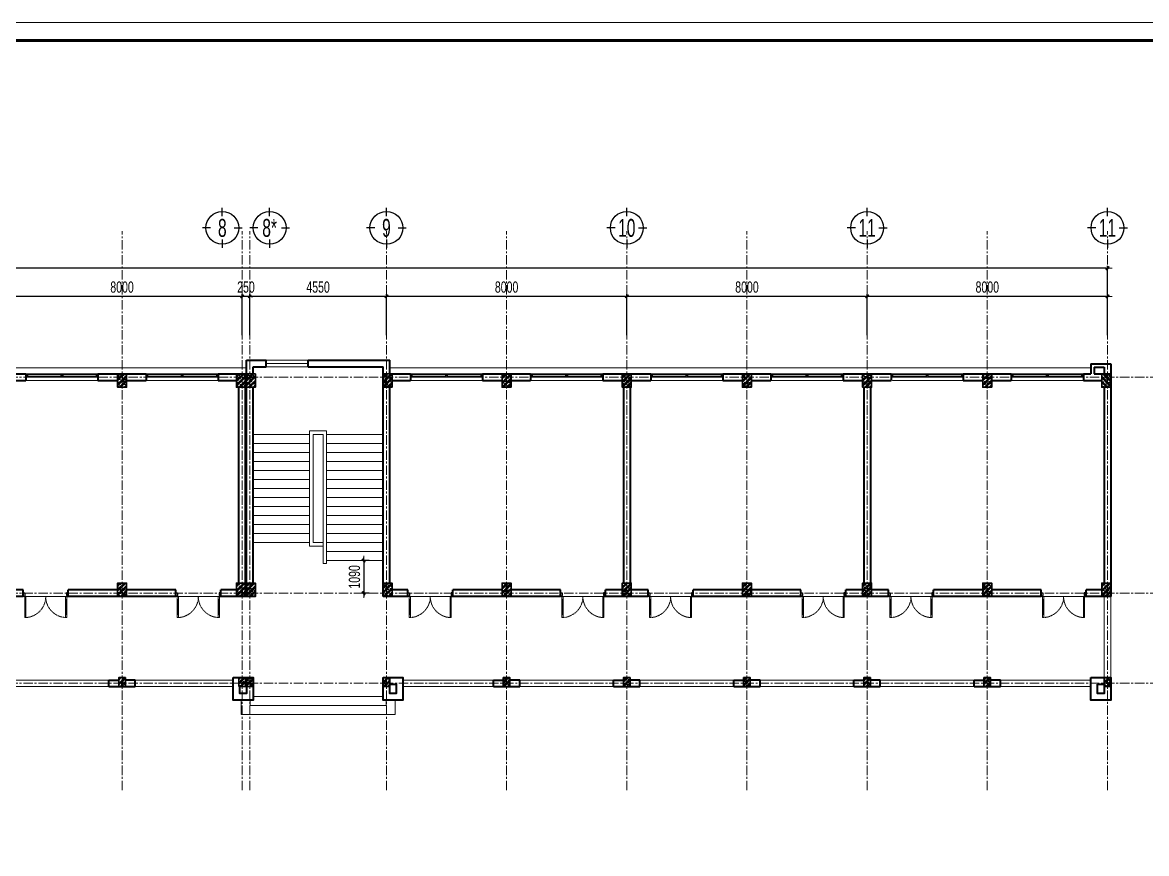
# Model space of a CAD drawing. Header units: millimetres. Extents: x 1890250 to 2116214, y -724415 to -634712.
# Drawn here: x 1952516 to 1989930, y -662386 to -634712 of the extents above; entities that cross this region are included whole.
import ezdxf
from ezdxf.enums import TextEntityAlignment as Align

# ---------------------------------------------------------------- set-up
doc = ezdxf.new("R2010")
doc.units = ezdxf.units.MM
doc.header["$LTSCALE"] = 250
doc.header["$MEASUREMENT"] = 0
doc.linetypes.add('CENTER', pattern=[2, 1.25, -0.25, 0.25, -0.25])
doc.linetypes.add('HIDDEN2', pattern=[0.1875, 0.125, -0.0625])
doc.layers.get('DEFPOINTS').update_dxf_attribs({"lineweight": 0})
for name, color, linetype, lineweight in [('03', 252, 'Continuous', 30), ('cat1', 30, 'Continuous', 40), ('cot', 40, 'Continuous', 35), ('DBH_cua', 125, 'Continuous', 9), ('DBH_manh1', 67, 'Continuous', 13), ('DBH_thay1', 63, 'Continuous', 18), ('dim', 144, 'Continuous', 13), ('hatch1', 136, 'Continuous', 9), ('Khungten_LCDI', 7, 'Continuous', 5), ('LC Dim', 8, 'Continuous', 18), ('LC Text1', 3, 'Continuous', 20), ('manh1', 67, 'Continuous', 13), ('thay1', 63, 'Continuous', 18), ('truc', 76, 'CENTER', 9)]:
    doc.layers.add(name, color=color, linetype=linetype, lineweight=lineweight)
doc.styles.add('EG 1', font='VHAVANB.TTF')
doc.styles.add('HOATBIF', font='hoatbif.shx', dxfattribs={"width": 0.7})
doc.styles.add('Khungten', font='VHAVAN.TTF', dxfattribs={"width": 0.9, "height": 5000})
doc.styles.add('Tahoma', font='tahoma.ttf')
doc.styles.add('Title', font='VHBLACK.TTF', dxfattribs={"width": 0.8})
doc.dimstyles.new('1-150', dxfattribs={"dimscale": 150, "dimtxt": 2.5, "dimasz": 0.35, "dimexe": 0.5, "dimexo": 0, "dimgap": 0.8, "dimtad": 1, "dimdec": 0, "dimzin": 0, "dimdsep": 46, "dimtxsty": 'HOATBIF', "dimblk1": 'DOT', "dimblk2": 'DOT', "dimsah": 1, "dimcen": -1, "dimdle": 1, "dimclrd": 256, "dimclre": 256, "dimclrt": 4, "dimadec": 3, "dimazin": 2, "dimtfac": 0.333333, "dimtdec": 0, "dimtix": 1, "dimtmove": 2, "dimatfit": 3, "dimldrblk": 'DOT', "dimfxl": 1, "dimtvp": 0.833333, "dimtolj": 1, "dimtzin": 0, "dimarcsym": 0})

# ---------------------------------------------------------------- blocks, each defined once
blk = doc.blocks.new('lcdi fix H')
at = {"layer": 'DEFPOINTS', "lineweight": 0}
blk.add_lwpolyline([(-1200, -14850), (-1200, 14850), (40800, 14850), (40800, -14850)], close=True, dxfattribs=at)
at = {"layer": 'Khungten_LCDI', "color": 5, "lineweight": 60}
blk.add_lwpolyline([(0, -14650), (0, 14650), (40600, 14650), (40600, -14650)], close=True, dxfattribs=at)
at = {"color": 7, "style": 'Khungten', "width": 0.8}
for tag, p in [('REVISION', (39499, -10746)), ('NGAYHT', (39546, -11609))]:
    blk.add_attdef(tag, text='', height=200, dxfattribs=at).set_placement(p, align=Align.CENTER)
at = {"layer": 'LC Text1', "style": 'Title', "width": 1.485915}
for tag, p, p2 in [('TENBANVE1', (36913, -8886), (40339, -8886)), ('TENBANVE2', (36913, -9562), (40339, -9562))]:
    blk.add_attdef(tag, text='', height=250, dxfattribs=at).set_placement(p, p2, align=Align.FIT)
at = {"layer": 'LC Text1', "style": 'Title', "width": 0.7}
blk.add_attdef('SOBANVE', text='', height=250, dxfattribs=at).set_placement((39562, -13896), align=Align.CENTER)
blk = doc.blocks.new('A$C0B8376B1')
at = {"layer": 'truc'}
for p, q in [((53729, 0), (53729, 18610)), ((57729, 0), (57729, 18610)), ((57979, 0), (57979, 18610)), ((62529, 0), (62529, 18610)), ((66529, 0), (66529, 18610)), ((70529, 0), (70529, 18610)), ((74529, 0), (74529, 18610)), ((78529, 0), (78529, 18610)), ((82529, 0), (82529, 18610)), ((86529, 0), (86529, 18610)), ((92758, 13754), (0, 13754)), ((92758, 6554), (0, 6554)), ((92758, 3554), (0, 3554))]:
    blk.add_line(p, q, dxfattribs=at)
blk = doc.blocks.new('DOT')
at = {"layer": 'LC Dim'}
blk.add_line((-3, 0), (3, 0), dxfattribs=at)
at = {"layer": 'LC Dim', "color": 4}
blk.add_line((-1, -1), (1, 1), dxfattribs=at)
blk.add_lwpolyline([(0.5, 1), (-1, -0.5), (-0.5, -1), (1, 0.5)], close=True, dxfattribs=at)
blk = doc.blocks.new('*D761')
at = {"layer": 'DEFPOINTS', "color": 0, "transparency": 16777216}
for p in [(1980630, -643833), (1980630, -645127), (1988630, -645127)]:
    blk.add_point(p, dxfattribs=at)
at = {"layer": 'dim', "lineweight": -2, "transparency": 16777216}
for p, q in [((1980630, -645127), (1980630, -643758)), ((1988577, -643833), (1980682, -643833)), ((1988630, -645127), (1988630, -643758))]:
    blk.add_line(p, q, dxfattribs=at)
at = {"layer": 'dim', "lineweight": -2, "transparency": 16777216, "xscale": 52.5, "yscale": 52.5, "zscale": 52.5, "rotation": 180}
blk.add_blockref('DOT', (1980630, -643833), dxfattribs=at)
at = {"layer": 'dim', "lineweight": -2, "transparency": 16777216, "xscale": 52.5, "yscale": 52.5, "zscale": 52.5}
blk.add_blockref('DOT', (1988630, -643833), dxfattribs=at)
at = {"layer": 'dim', "color": 4, "transparency": 16777216, "insert": (1984630, -643525), "char_height": 375, "attachment_point": 5, "style": 'HOATBIF'}
blk.add_mtext('\\A1;8000', dxfattribs=at)
blk = doc.blocks.new('*D762')
at = {"layer": 'DEFPOINTS', "color": 0, "transparency": 16777216}
for p in [(1972630, -643833), (1972630, -645127), (1980630, -645127)]:
    blk.add_point(p, dxfattribs=at)
at = {"layer": 'dim', "lineweight": -2, "transparency": 16777216}
for p, q in [((1972630, -645127), (1972630, -643758)), ((1980577, -643833), (1972682, -643833)), ((1980630, -645127), (1980630, -643758))]:
    blk.add_line(p, q, dxfattribs=at)
at = {"layer": 'dim', "lineweight": -2, "transparency": 16777216, "xscale": 52.5, "yscale": 52.5, "zscale": 52.5, "rotation": 180}
blk.add_blockref('DOT', (1972630, -643833), dxfattribs=at)
at = {"layer": 'dim', "lineweight": -2, "transparency": 16777216, "xscale": 52.5, "yscale": 52.5, "zscale": 52.5}
blk.add_blockref('DOT', (1980630, -643833), dxfattribs=at)
at = {"layer": 'dim', "color": 4, "transparency": 16777216, "insert": (1976630, -643525), "char_height": 375, "attachment_point": 5, "style": 'HOATBIF'}
blk.add_mtext('\\A1;8000', dxfattribs=at)
blk = doc.blocks.new('*D763')
at = {"layer": 'DEFPOINTS', "color": 0, "transparency": 16777216}
for p in [(1964630, -643833), (1964630, -645127), (1972630, -645127)]:
    blk.add_point(p, dxfattribs=at)
at = {"layer": 'dim', "lineweight": -2, "transparency": 16777216}
for p, q in [((1964630, -645127), (1964630, -643758)), ((1972577, -643833), (1964682, -643833)), ((1972630, -645127), (1972630, -643758))]:
    blk.add_line(p, q, dxfattribs=at)
at = {"layer": 'dim', "lineweight": -2, "transparency": 16777216, "xscale": 52.5, "yscale": 52.5, "zscale": 52.5, "rotation": 180}
blk.add_blockref('DOT', (1964630, -643833), dxfattribs=at)
at = {"layer": 'dim', "lineweight": -2, "transparency": 16777216, "xscale": 52.5, "yscale": 52.5, "zscale": 52.5}
blk.add_blockref('DOT', (1972630, -643833), dxfattribs=at)
at = {"layer": 'dim', "color": 4, "transparency": 16777216, "insert": (1968630, -643525), "char_height": 375, "attachment_point": 5, "style": 'HOATBIF'}
blk.add_mtext('\\A1;8000', dxfattribs=at)
blk = doc.blocks.new('*D764')
at = {"layer": 'DEFPOINTS', "color": 0, "transparency": 16777216}
for p in [(1960080, -643833), (1960080, -645127), (1964630, -645127)]:
    blk.add_point(p, dxfattribs=at)
at = {"layer": 'dim', "lineweight": -2, "transparency": 16777216}
for p, q in [((1960080, -645127), (1960080, -643758)), ((1964577, -643833), (1960132, -643833)), ((1964630, -645127), (1964630, -643758))]:
    blk.add_line(p, q, dxfattribs=at)
at = {"layer": 'dim', "lineweight": -2, "transparency": 16777216, "xscale": 52.5, "yscale": 52.5, "zscale": 52.5, "rotation": 180}
blk.add_blockref('DOT', (1960080, -643833), dxfattribs=at)
at = {"layer": 'dim', "lineweight": -2, "transparency": 16777216, "xscale": 52.5, "yscale": 52.5, "zscale": 52.5}
blk.add_blockref('DOT', (1964630, -643833), dxfattribs=at)
at = {"layer": 'dim', "color": 4, "transparency": 16777216, "insert": (1962355, -643525), "char_height": 375, "attachment_point": 5, "style": 'HOATBIF'}
blk.add_mtext('\\A1;4550', dxfattribs=at)
blk = doc.blocks.new('*D765')
at = {"layer": 'DEFPOINTS', "color": 0, "transparency": 16777216}
for p in [(1959830, -643833), (1959830, -645127), (1960080, -645127)]:
    blk.add_point(p, dxfattribs=at)
at = {"layer": 'dim', "lineweight": -2, "transparency": 16777216}
for p, q in [((1959777, -643833), (1959725, -643833)), ((1959830, -645127), (1959830, -643758)), ((1960080, -643833), (1959830, -643833)), ((1960080, -645127), (1960080, -643758)), ((1960132, -643833), (1960185, -643833))]:
    blk.add_line(p, q, dxfattribs=at)
at = {"layer": 'dim', "lineweight": -2, "transparency": 16777216, "xscale": 52.5, "yscale": 52.5, "zscale": 52.5}
blk.add_blockref('DOT', (1959830, -643833), dxfattribs=at)
at = {"layer": 'dim', "lineweight": -2, "transparency": 16777216, "xscale": 52.5, "yscale": 52.5, "zscale": 52.5, "rotation": 180}
blk.add_blockref('DOT', (1960080, -643833), dxfattribs=at)
at = {"layer": 'dim', "color": 4, "transparency": 16777216, "insert": (1959955, -643525), "char_height": 375, "attachment_point": 5, "style": 'HOATBIF'}
blk.add_mtext('\\A1;250', dxfattribs=at)
blk = doc.blocks.new('*D766')
at = {"layer": 'DEFPOINTS', "color": 0, "transparency": 16777216}
for p in [(1951830, -643833), (1951830, -645127), (1959830, -645127)]:
    blk.add_point(p, dxfattribs=at)
at = {"layer": 'dim', "lineweight": -2, "transparency": 16777216}
for p, q in [((1951830, -645127), (1951830, -643758)), ((1959777, -643833), (1951882, -643833)), ((1959830, -645127), (1959830, -643758))]:
    blk.add_line(p, q, dxfattribs=at)
at = {"layer": 'dim', "lineweight": -2, "transparency": 16777216, "xscale": 52.5, "yscale": 52.5, "zscale": 52.5, "rotation": 180}
blk.add_blockref('DOT', (1951830, -643833), dxfattribs=at)
at = {"layer": 'dim', "lineweight": -2, "transparency": 16777216, "xscale": 52.5, "yscale": 52.5, "zscale": 52.5}
blk.add_blockref('DOT', (1959830, -643833), dxfattribs=at)
at = {"layer": 'dim', "color": 4, "transparency": 16777216, "insert": (1955830, -643525), "char_height": 375, "attachment_point": 5, "style": 'HOATBIF'}
blk.add_mtext('\\A1;8000', dxfattribs=at)
blk = doc.blocks.new('*D774')
at = {"layer": 'DEFPOINTS', "color": 0, "transparency": 16777216}
for p in [(1907230, -642895), (1907230, -645127), (1988630, -645127)]:
    blk.add_point(p, dxfattribs=at)
at = {"layer": 'dim', "lineweight": -2, "transparency": 16777216}
for p, q in [((1907230, -645127), (1907230, -642820)), ((1988577, -642895), (1907282, -642895)), ((1988630, -645127), (1988630, -642820))]:
    blk.add_line(p, q, dxfattribs=at)
at = {"layer": 'dim', "lineweight": -2, "transparency": 16777216, "xscale": 52.5, "yscale": 52.5, "zscale": 52.5, "rotation": 180}
blk.add_blockref('DOT', (1907230, -642895), dxfattribs=at)
at = {"layer": 'dim', "lineweight": -2, "transparency": 16777216, "xscale": 52.5, "yscale": 52.5, "zscale": 52.5}
blk.add_blockref('DOT', (1988630, -642895), dxfattribs=at)
at = {"layer": 'dim', "color": 4, "transparency": 16777216, "insert": (1947930, -642588), "char_height": 375, "attachment_point": 5, "style": 'HOATBIF'}
blk.add_mtext('\\A1;81400', dxfattribs=at)
blk = doc.blocks.new('KyHieu TrucDinhVi')
at = {"color": 7, "lineweight": 30}
for p, q in [((0, 2.36), (0, 4)), ((-2.36, 0), (-4, 0)), ((2.36, 0), (4, 0)), ((0, -2.36), (0, -4))]:
    blk.add_line(p, q, dxfattribs=at)
blk.add_circle((0, 0), 3.3, dxfattribs=at)
at = {"ltscale": 20, "style": 'Tahoma'}
blk.add_attdef('AA', text='', height=3, dxfattribs=at).set_placement((0, 0), align=Align.MIDDLE_CENTER)
blk = doc.blocks.new('COT 30X45')
at = {"layer": 'hatch1'}
h = blk.add_hatch(dxfattribs=at)
h.set_pattern_fill('BTCT', color=256, scale=30)
h.set_pattern_definition([(50, (-140251.38, -4434.1), (215.17805, -18.82564), [22.5, -247.5]), (355, (-140251.38, -4434.1), (-41.6254, 225.65764), [18, -198]), (100.4514, (-140233.45, -4435.67), (173.5528, 206.83186), [19.12206, -210.34263]), (46.1842, (-140251.38, -4374.1), (320.1723, -49.6557), [33.75, -371.25]), (96.6356, (-140224.7, -4378.24), (280.3988, 292.23536), [28.6831, -315.5139]), (351.1842, (-140251.38, -4374.1), (280.3986, 292.2356), [27, -297]), (21, (-140221.38, -4389.1), (179.07212, -120.78567), [22.5, -247.5]), (326, (-140221.38, -4389.1), (72.9946, 217.545), [18, -198]), (71.4514, (-140206.46, -4399.17), (252.0668, 96.75915), [19.12206, -210.34263]), (37.5, (-140251.38, -4434.105), (3.647957, 99.868156), [0, -195.6, 0, -201, 0, -198.75]), (7.5, (-140251.38, -4434.1), (78.92086, 118.32351), [0, -114.6, 0, -191.1, 0, -75.75]), (327.5, (-140318.28, -4434.105), (160.14673, -6.76646), [0, -75, 0, -234, 0, -310.5]), (317.5, (-140348.28, -4434.1), (174.95585, 30.0315), [0, -97.5, 0, -155.4, 0, -220.5]), (45, (-140251.38, -4434.1), (-79.54951, 79.54951), []), (45, (-140198.35, -4434.1), (-79.54951, 79.54951), [])])
h.paths.add_polyline_path([(300, 450), (0, 450), (0, 0), (300, 0)])
at = {"layer": 'cot'}
blk.add_lwpolyline([(0, 0), (300, 0), (300, 450), (0, 450)], close=True, dxfattribs=at)
blk = doc.blocks.new('COT 22X30')
at = {"layer": 'hatch1'}
h = blk.add_hatch(dxfattribs=at)
h.set_pattern_fill('BTCT', color=256, scale=30)
h.set_pattern_definition([(50, (-164608.16, -56017.02), (215.17805, -18.82564), [22.5, -247.5]), (355, (-164608.16, -56017.02), (-41.6254, 225.65764), [18, -198]), (100.4514, (-164590.23, -56018.6), (173.55281, 206.83186), [19.12206, -210.34263]), (46.1842, (-164608.16, -55957.02), (320.1723, -49.6557), [33.75, -371.25]), (96.6356, (-164581.48, -55961.16), (280.3988, 292.23536), [28.6831, -315.5139]), (351.1842, (-164608.16, -55957.02), (280.3986, 292.2356), [27, -297]), (21, (-164578.16, -55972.02), (179.07212, -120.78567), [22.5, -247.5]), (326, (-164578.16, -55972.02), (72.9946, 217.545), [18, -198]), (71.4514, (-164563.24, -55982.09), (252.0668, 96.75915), [19.12206, -210.34263]), (37.5, (-164608.16, -56017.02), (3.647957, 99.868156), [0, -195.6, 0, -201, 0, -198.75]), (7.5, (-164608.16, -56017.02), (78.92086, 118.323514), [0, -114.6, 0, -191.1, 0, -75.75]), (327.5, (-164675.06, -56017.02), (160.14673, -6.76646), [0, -75, 0, -234, 0, -310.5]), (317.5, (-164705.06, -56017.02), (174.95585, 30.0315), [0, -97.5, 0, -155.4, 0, -220.5]), (45, (-164608.16, -56017.02), (-79.54951, 79.54951), []), (45, (-164555.13, -56017.02), (-79.54951, 79.54951), [])])
h.paths.add_polyline_path([(300, 220), (0, 220), (0, 0), (300, 0)])
at = {"layer": 'cot'}
blk.add_lwpolyline([(0, 0), (300, 0), (300, 220), (0, 220)], close=True, dxfattribs=at)
blk = doc.blocks.new('A$C69BC6F3A')
at = {"layer": 'cot'}
for name, p, rotation in [('COT 30X45', (48860, 10420), 180), ('COT 30X45', (52820, 10420), 180), ('COT 30X45', (53150, 10420), 180), ('COT 30X45', (57700, 10420), 180), ('COT 30X45', (61660, 10420), 180), ('COT 30X45', (65660, 10420), 180), ('COT 30X45', (69660, 10420), 180), ('COT 30X45', (73660, 10420), 180), ('COT 30X45', (77660, 10420), 180), ('COT 22X30', (81620, 0), 90)]:
    blk.add_blockref(name, p, dxfattribs=dict(at, rotation=rotation))
at = {"layer": 'cot', "xscale": -1}
for name, p, rotation in [('COT 30X45', (81320, 10420), 180), ('COT 22X30', (48600, 0), 270), ('COT 22X30', (52600, 0), 270), ('COT 22X30', (52850, 0), 270), ('COT 22X30', (57400, 0), 270), ('COT 22X30', (61400, 0), 270), ('COT 22X30', (65400, 0), 270), ('COT 22X30', (69400, 0), 270), ('COT 22X30', (73400, 0), 270), ('COT 22X30', (77400, 0), 270)]:
    blk.add_blockref(name, p, dxfattribs=dict(at, rotation=rotation))
at = {"layer": 'cot'}
for p in [(48560, 3000), (52520, 3000), (52850, 3000), (57400, 3000), (61360, 3000), (65360, 3000), (69360, 3000), (73360, 3000), (77360, 3000), (81320, 3000)]:
    blk.add_blockref('COT 30X45', p, dxfattribs=at)
blk = doc.blocks.new('*U740')
at = {"color": 31}
for points in [[(60, -40), (45, -40), (45, -10), (0, -10), (0, -40), (0, -40), (0, -90), (0, -90), (0, -120), (45, -120), (45, -90), (60, -90)], [(30, -90), (60, -90), (60, -40), (30, -40)], [(1193, -90), (1163, -90), (1163, -40), (1193, -40)], [(1223, -90), (1207, -90), (1207, -40), (1223, -40), (1223, -10), (1177, -10), (1177, -40), (1193, -40), (1193, -90), (1177, -90), (1177, -120), (1223, -120)], [(1207, -90), (1237, -90), (1237, -40), (1207, -40)], [(2340, -40), (2355, -40), (2355, -10), (2400, -10), (2400, -40), (2400, -40), (2400, -90), (2400, -90), (2400, -120), (2355, -120), (2355, -90), (2340, -90)], [(2370, -90), (2340, -90), (2340, -40), (2370, -40)]]:
    blk.add_lwpolyline(points, close=True, dxfattribs=at)
at = {"lineweight": -2}
for points in [[(45, -10), (1177, -10), (1177, -40), (45, -40)], [(45, -90), (1177, -90), (1177, -120), (45, -120)], [(2355, -10), (1223, -10), (1223, -40), (2355, -40)], [(2355, -90), (1223, -90), (1223, -120), (2355, -120)]]:
    blk.add_lwpolyline(points, close=True, dxfattribs=at)
blk = doc.blocks.new('A$C22885C9E2')
at = {"layer": 'cat1'}
for p, q in [((52850, 120), (53510, 120)), ((52850, -7750), (52850, 120)), ((53510, -100), (53510, 120)), ((54910, -100), (54910, 120)), ((54910, 120), (57620, 120)), ((57620, -330), (57620, 120)), ((80960, 0), (81620, 0)), ((80960, 0), (80960, -330)), ((81620, 0), (81620, -7750)), ((43910, -330), (45510, -330)), ((45510, -330), (45510, -550)), ((47910, -330), (47910, -550)), ((47910, -330), (49510, -330)), ((49510, -330), (49510, -550)), ((51910, -330), (51910, -550)), ((51910, -330), (52850, -330)), ((52820, -7750), (52820, -330)), ((53070, -100), (53510, -100)), ((53070, -330), (53070, -100)), ((54910, -100), (57400, -100)), ((57400, -7750), (57400, -100)), ((57620, -330), (58310, -330)), ((58310, -330), (58310, -550)), ((60710, -330), (60710, -550)), ((60710, -330), (62310, -330)), ((62310, -330), (62310, -550)), ((64710, -330), (64710, -550)), ((64710, -330), (66310, -330)), ((66310, -330), (66310, -550)), ((68710, -330), (68710, -550)), ((68710, -330), (70310, -330)), ((70310, -330), (70310, -550)), ((72710, -330), (72710, -550)), ((72710, -330), (74310, -330)), ((74310, -330), (74310, -550)), ((76710, -330), (76710, -550)), ((76710, -330), (78310, -330)), ((78310, -330), (78310, -550)), ((80710, -330), (80710, -550)), ((80710, -330), (80960, -330)), ((81070, -110), (81400, -110)), ((81070, -110), (81070, -330)), ((81070, -330), (81620, -330)), ((81400, -110), (81400, -330)), ((44860, -550), (45510, -550)), ((47910, -550), (48560, -550)), ((48860, -550), (49510, -550)), ((51910, -550), (52520, -550)), ((57700, -550), (58310, -550)), ((60710, -550), (61360, -550)), ((61660, -550), (62310, -550)), ((64710, -550), (65360, -550)), ((65660, -550), (66310, -550)), ((68710, -550), (69360, -550)), ((69660, -550), (70310, -550)), ((72710, -550), (73360, -550)), ((73660, -550), (74310, -550)), ((76710, -550), (77360, -550)), ((77660, -550), (78310, -550)), ((80710, -550), (81320, -550)), ((52600, -7300), (52600, -780)), ((53070, -7300), (53070, -780)), ((57620, -7300), (57620, -780)), ((65400, -780), (65400, -7300)), ((65620, -780), (65620, -7300)), ((73400, -780), (73400, -7300)), ((73620, -780), (73620, -7300)), ((81400, -780), (81400, -7300)), ((45420, -7750), (44000, -7750)), ((45420, -7530), (44860, -7530)), ((45420, -7750), (45420, -7530)), ((46920, -7750), (46920, -7530)), ((48560, -7530), (46920, -7530)), ((50500, -7750), (46920, -7750)), ((50500, -7530), (48860, -7530)), ((50500, -7750), (50500, -7530)), ((52520, -7530), (52000, -7530)), ((52000, -7750), (52000, -7530)), ((53150, -7750), (52000, -7750)), ((58220, -7750), (57400, -7750)), ((58220, -7530), (57700, -7530)), ((58220, -7750), (58220, -7530)), ((59720, -7750), (59720, -7530)), ((61360, -7530), (59720, -7530)), ((63300, -7750), (59720, -7750)), ((63300, -7530), (61660, -7530)), ((63300, -7750), (63300, -7530)), ((65360, -7530), (64800, -7530)), ((64800, -7750), (64800, -7530)), ((66220, -7750), (64800, -7750)), ((66220, -7530), (65660, -7530)), ((66220, -7750), (66220, -7530)), ((67720, -7750), (67720, -7530)), ((69360, -7530), (67720, -7530)), ((71300, -7750), (67720, -7750)), ((71300, -7530), (69660, -7530)), ((71300, -7750), (71300, -7530)), ((73360, -7530), (72800, -7530)), ((72800, -7750), (72800, -7530)), ((74220, -7750), (72800, -7750)), ((74220, -7530), (73660, -7530)), ((74220, -7750), (74220, -7530)), ((75720, -7750), (75720, -7530)), ((77360, -7530), (75720, -7530)), ((79300, -7750), (75720, -7750)), ((79300, -7530), (77660, -7530)), ((79300, -7750), (79300, -7530)), ((80800, -7750), (80800, -7530)), ((81320, -7530), (80800, -7530)), ((81620, -7750), (80800, -7750)), ((80960, -11200), (80960, -10450)), ((80960, -10450), (81620, -10450)), ((81620, -10450), (81620, -11200)), ((48270, -10750), (48270, -10530)), ((48270, -10530), (48600, -10530)), ((48270, -10750), (49150, -10750)), ((49150, -10530), (48820, -10530)), ((49150, -10750), (49150, -10530)), ((61070, -10750), (61070, -10530)), ((61070, -10530), (61400, -10530)), ((61070, -10750), (61950, -10750)), ((61950, -10530), (61620, -10530)), ((61950, -10750), (61950, -10530)), ((65070, -10750), (65070, -10530)), ((65070, -10530), (65400, -10530)), ((65070, -10750), (65950, -10750)), ((65950, -10530), (65620, -10530)), ((65950, -10750), (65950, -10530)), ((69070, -10750), (69070, -10530)), ((69070, -10530), (69400, -10530)), ((69070, -10750), (69950, -10750)), ((69950, -10530), (69620, -10530)), ((69950, -10750), (69950, -10530)), ((73070, -10750), (73070, -10530)), ((73070, -10530), (73400, -10530)), ((73070, -10750), (73950, -10750)), ((73950, -10530), (73620, -10530)), ((73950, -10750), (73950, -10530)), ((77070, -10750), (77070, -10530)), ((77070, -10530), (77400, -10530)), ((77070, -10750), (77950, -10750)), ((77950, -10530), (77620, -10530)), ((77950, -10750), (77950, -10530)), ((81620, -11200), (80960, -11200))]:
    blk.add_line(p, q, dxfattribs=at)
for points in [[(52410, -10450), (53070, -10450), (53070, -11200), (52410, -11200)], [(57400, -10450), (58060, -10450), (58060, -11200), (57400, -11200)], [(80960, -10450), (81620, -10450), (81620, -11200), (80960, -11200)], [(57620, -10670), (57840, -10670), (57840, -10980), (57620, -10980)], [(81180, -10670), (81400, -10670), (81400, -10980), (81180, -10980)]]:
    blk.add_lwpolyline(points, close=True, dxfattribs=at)
blk.add_lwpolyline([(52850, -10670), (52850, -10980), (52630, -10980), (52630, -10750)], dxfattribs=at)
at = {"layer": 'manh1'}
for p, q in [((53070, -2350), (54950, -2350)), ((55520, -2350), (57400, -2350)), ((53070, -2650), (54950, -2650)), ((53070, -2950), (54950, -2950)), ((55520, -2650), (57400, -2650)), ((55520, -2950), (57400, -2950)), ((53070, -3250), (54950, -3250)), ((55520, -3250), (57400, -3250)), ((53070, -3550), (54950, -3550)), ((55520, -3550), (57400, -3550)), ((53070, -3850), (54950, -3850)), ((55520, -3850), (57400, -3850)), ((53070, -4150), (54950, -4150)), ((53070, -4450), (54950, -4450)), ((55520, -4150), (57400, -4150)), ((55520, -4450), (57400, -4450)), ((53070, -4750), (54950, -4750)), ((55520, -4750), (57400, -4750)), ((53070, -5050), (54950, -5050)), ((55520, -5050), (57400, -5050)), ((53070, -5350), (54950, -5350)), ((55520, -5350), (57400, -5350)), ((53070, -5650), (54950, -5650)), ((53070, -5950), (54950, -5950)), ((55520, -5650), (57400, -5650)), ((55520, -5950), (57400, -5950)), ((55520, -6250), (57400, -6250)), ((55520, -6550), (57400, -6550))]:
    blk.add_line(p, q, dxfattribs=at)
at = {"layer": 'thay1'}
for p, q in [((53510, 120), (54910, 120)), ((53510, 10), (54910, 10)), ((12820, -130), (52850, -130)), ((12820, -330), (52850, -330)), ((53510, -100), (54910, -100)), ((57620, -130), (80960, -130)), ((58310, -330), (80710, -330)), ((62110, -330), (68710, -330)), ((70110, -330), (76710, -330)), ((45510, -550), (47910, -550)), ((49510, -550), (51910, -550)), ((58310, -550), (60710, -550)), ((62310, -550), (64710, -550)), ((66310, -550), (68710, -550)), ((70310, -550), (72710, -550)), ((74355, -550), (76755, -550)), ((78310, -550), (80710, -550)), ((55520, -2230), (54950, -2230)), ((54950, -6070), (54950, -2230)), ((55520, -6650), (55520, -2230)), ((55070, -5950), (55070, -2350)), ((55400, -2350), (55070, -2350)), ((55400, -6650), (55400, -2350)), ((55070, -5950), (55400, -5950)), ((54950, -6070), (55400, -6070)), ((55400, -6650), (55520, -6650)), ((13420, -7750), (52000, -7750)), ((58220, -7750), (80800, -7750)), ((52670, -11200), (52670, -11680)), ((52970, -11200), (52970, -11380)), ((57400, -11080), (53070, -11080)), ((57500, -11200), (57500, -11380)), ((57800, -11200), (57800, -11680)), ((57500, -11380), (52970, -11380)), ((57800, -11680), (52670, -11680))]:
    blk.add_line(p, q, dxfattribs=at)
for points in [[(81400, -10450), (81620, -10450), (81620, -7750), (81400, -7750)], [(45150, -10530), (48270, -10530), (48270, -10750), (45150, -10750)], [(49150, -10530), (52410, -10530), (52410, -10750), (49150, -10750)], [(61070, -10530), (58060, -10530), (58060, -10750), (61070, -10750)], [(61950, -10530), (65070, -10530), (65070, -10750), (61950, -10750)], [(65950, -10530), (69070, -10530), (69070, -10750), (65950, -10750)], [(69950, -10530), (73070, -10530), (73070, -10750), (69950, -10750)], [(73950, -10530), (77070, -10530), (77070, -10750), (73950, -10750)], [(77950, -10750), (80960, -10750), (80960, -10530), (77950, -10530)]]:
    blk.add_lwpolyline(points, close=True, dxfattribs=at)
at = {"layer": 'cot'}
blk.add_blockref('A$C69BC6F3A', (0, -10750), dxfattribs=at)
at = {"layer": 'DBH_cua'}
for p in [(45510, -320), (49510, -320), (58310, -320), (62310, -320), (66310, -320), (70310, -320), (74310, -320), (78310, -320)]:
    blk.add_blockref('*U740', p, dxfattribs=at)
blk = doc.blocks.new('*U750')
for p, q in [((-600, -90), (-600, -50)), ((-100, -70), (-600, -70)), ((-100, -90), (-100, -50)), ((-600, -1410), (-600, -1450)), ((-100, -1430), (-600, -1430)), ((-100, -1410), (-100, -1450))]:
    blk.add_line(p, q)
for points in [[(0, -50), (0, -90), (-700, -90), (-700, -50)], [(0, -1450), (0, -1410), (-700, -1410), (-700, -1450)]]:
    blk.add_lwpolyline(points, close=True)
at = {"linetype": 'HIDDEN2'}
for centre, start, end in [((0, -50), 180, 270), ((0, -1450), 90, 180)]:
    blk.add_arc(centre, 700, start, end, dxfattribs=at)
at = {"layer": '03'}
for points in [[(125, 0), (125, -60), (40, -60), (40, -50), (0, -50), (0, 0)], [(125, -1500), (125, -1440), (40, -1440), (40, -1450), (0, -1450), (0, -1500)]]:
    blk.add_lwpolyline(points, close=True, dxfattribs=at)
blk = doc.blocks.new('*D835')
at = {"layer": 'DEFPOINTS', "color": 0, "ltscale": 0.3, "transparency": 16777216}
for p in [(1964056, -652628), (1963874, -653718), (1964056, -653718)]:
    blk.add_point(p, dxfattribs=at)
at = {"layer": 'LC Dim', "lineweight": -2, "ltscale": 0.3, "transparency": 16777216}
for p, q in [((1964056, -652628), (1963799, -652628)), ((1963874, -652576), (1963874, -652523)), ((1963874, -652628), (1963874, -653718)), ((1964056, -653718), (1963799, -653718)), ((1963874, -653771), (1963874, -653823))]:
    blk.add_line(p, q, dxfattribs=at)
at = {"layer": 'LC Dim', "lineweight": -2, "ltscale": 0.3, "transparency": 16777216, "xscale": 52.5, "yscale": 52.5, "zscale": 52.5}
for p, rotation in [((1963874, -652628), 270), ((1963874, -653718), 90)]:
    blk.add_blockref('DOT', p, dxfattribs=dict(at, rotation=rotation))
at = {"layer": 'LC Dim', "color": 4, "ltscale": 0.3, "transparency": 16777216, "insert": (1963566, -653173), "char_height": 375, "attachment_point": 5, "rotation": 90, "style": 'HOATBIF'}
blk.add_mtext('\\A1;1090', dxfattribs=at)

msp = doc.modelspace()

# ---------------------------------------------------------------- block references
at = {"layer": 'DBH_manh1', "xscale": -1, "rotation": 270}
for p in [(1954039.5, -653828.4), (1959119.5, -653828.4), (1966839.5, -653828.4), (1971919.5, -653828.4), (1974839.5, -653828.4), (1979919.5, -653828.4), (1982839.5, -653828.4), (1987919.5, -653828.4)]:
    msp.add_blockref('*U750', p, dxfattribs=at)
at = {"layer": 'DBH_thay1'}
ref = msp.add_blockref('KyHieu TrucDinhVi', (1959166.8, -641551.4), dxfattribs=dict(at, xscale=165.6885475228875, yscale=165.6885475228875, zscale=165.6885475228875))
ref.add_attrib('AA', '8', dxfattribs={"layer": '0', "ltscale": 20, "height": 596.5, "style": 'EG 1', "width": 0.65}).set_placement((1959166.8, -641551.4), align=Align.MIDDLE_CENTER)
ref = msp.add_blockref('KyHieu TrucDinhVi', (1960742.3, -641551.4), dxfattribs=dict(at, xscale=165.6885475228875, yscale=165.6885475228875, zscale=165.6885475228875))
ref.add_attrib('AA', '8*', dxfattribs={"layer": '0', "ltscale": 20, "height": 596.48, "style": 'EG 1', "width": 0.65}).set_placement((1960742.3, -641551.4), align=Align.MIDDLE_CENTER)
ref = msp.add_blockref('KyHieu TrucDinhVi', (1964629.5, -641551.4), dxfattribs=dict(at, xscale=165.6885475228875, yscale=165.6885475228875, zscale=165.6885475228875))
ref.add_attrib('AA', '9', dxfattribs={"layer": '0', "ltscale": 20, "height": 596.5, "style": 'EG 1', "width": 0.65}).set_placement((1964629.5, -641551.4), align=Align.MIDDLE_CENTER)
ref = msp.add_blockref('KyHieu TrucDinhVi', (1972629.5, -641551.4), dxfattribs=dict(at, xscale=165.6885475228875, yscale=165.6885475228875, zscale=165.6885475228875))
ref.add_attrib('AA', '10', dxfattribs={"layer": '0', "ltscale": 20, "height": 596.48, "style": 'EG 1', "width": 0.65}).set_placement((1972629.5, -641551.4), align=Align.MIDDLE_CENTER)
ref = msp.add_blockref('KyHieu TrucDinhVi', (1980629.5, -641551.4), dxfattribs=dict(at, xscale=165.6885475228875, yscale=165.6885475228875, zscale=165.6885475228875))
ref.add_attrib('AA', '11', dxfattribs={"layer": '0', "ltscale": 20, "height": 596.48, "style": 'EG 1', "width": 0.65}).set_placement((1980629.5, -641551.4), align=Align.MIDDLE_CENTER)
ref = msp.add_blockref('KyHieu TrucDinhVi', (1988629.5, -641551.4), dxfattribs=dict(at, xscale=165.6885475228875, yscale=165.6885475228875, zscale=165.6885475228875))
ref.add_attrib('AA', '11', dxfattribs={"layer": '0', "ltscale": 20, "height": 596.48, "style": 'EG 1', "width": 0.65}).set_placement((1988629.5, -641551.4), align=Align.MIDDLE_CENTER)
at = {"layer": 'thay1', "ltscale": 2, "xscale": 3.000002513308824, "yscale": 3.000002513308824, "zscale": 3.000002513308824}
msp.add_blockref('lcdi fix H', (1893849.8, -679261.7), dxfattribs=at)
at = {"layer": 'thay1'}
msp.add_blockref('A$C22885C9E2', (1907119.5, -646078.4), dxfattribs=at)
at = {"layer": 'truc'}
msp.add_blockref('A$C0B8376B1', (1902100.5, -660272.1), dxfattribs=at)

# ---------------------------------------------------------------- dimensions: what is measured, and where the dimension line sits
at = {"layer": 'dim'}
for base, p1, p2, picture, middle in [((1907229.5, -642895.4), (1988629.5, -645126.9), (1907229.5, -645126.9), '*D774', (1947929.5, -642587.9)), ((1951829.5, -643832.9), (1959829.5, -645126.9), (1951829.5, -645126.9), '*D766', (1955829.5, -643525.4)), ((1959829.5, -643832.9), (1960079.5, -645126.9), (1959829.5, -645126.9), '*D765', (1959954.5, -643525.4)), ((1960079.5, -643832.9), (1964629.5, -645126.9), (1960079.5, -645126.9), '*D764', (1962354.5, -643525.4)), ((1964629.5, -643832.9), (1972629.5, -645126.9), (1964629.5, -645126.9), '*D763', (1968629.5, -643525.4)), ((1972629.5, -643832.9), (1980629.5, -645126.9), (1972629.5, -645126.9), '*D762', (1976629.5, -643525.4)), ((1980629.5, -643832.9), (1988629.5, -645126.9), (1980629.5, -645126.9), '*D761', (1984629.5, -643525.4))]:
    dim = msp.add_linear_dim(base=base, p1=p1, p2=p2, dimstyle='1-150', dxfattribs=at)
    dim.commit()
    dim.dimension.update_dxf_attribs({"geometry": picture, "text_midpoint": middle})
at = {"layer": 'LC Dim', "ltscale": 0.3}
dim = msp.add_linear_dim(base=(1963873.6, -653718.4), p1=(1964056.4, -652628.4), p2=(1964056.4, -653718.4), angle=90, dimstyle='1-150', dxfattribs=at)
dim.commit()
dim.dimension.update_dxf_attribs({"geometry": '*D835', "text_midpoint": (1963566.1, -653173.4)})

doc.saveas('drawing.dxf')
